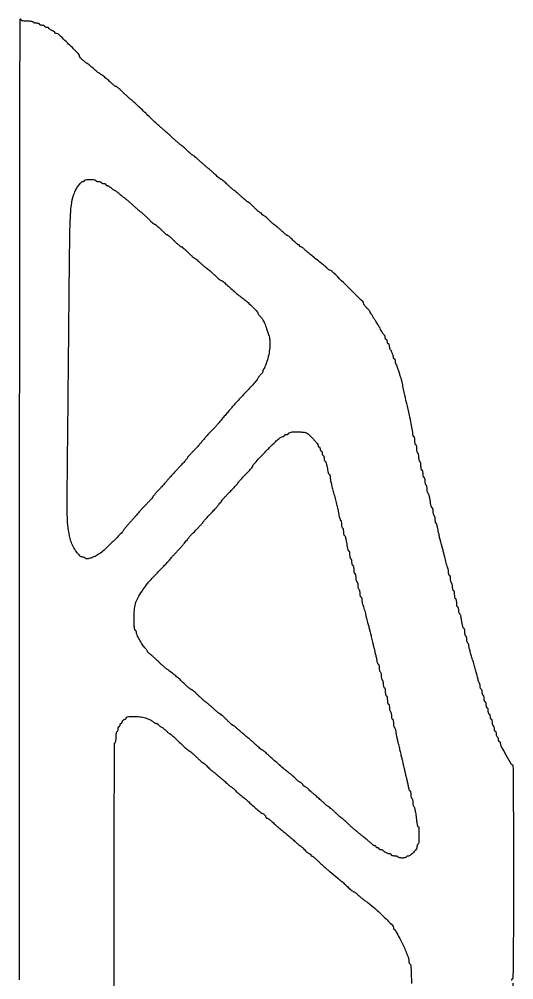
# Model space of a CAD drawing. Extents: x 0 to 485, y 28 to 1911.
# Drawn here: x 0 to 485, y 970 to 1911 of the extents above; entities that cross this region are included whole.
import ezdxf

# ---------------------------------------------------------------- set-up
doc = ezdxf.new("R2010")
doc.units = 0

msp = doc.modelspace()

# ---------------------------------------------------------------- linework, layer by layer
for points in [[(483, 969, -0.048028), (483.073693, 969.765418, -0.068025), (483.29375, 970.4125, -0.088204), (483.618118, 970.848523, -0.191087), (484, 971, 0.411208), (484.490743, 971.485727, 0.000176), (484.747608, 997.375, 0.001763), (484.942159, 1029.5652, 0.00063), (485, 1075.5, 0.000707), (484.943324, 1115.570599, 0.00118), (484.768316, 1149.303125, 0.000056), (484.535649, 1179.678149, 0.411939), (484.211287, 1180, -0.266255), (482.804192, 1180.806464, -0.003525), (477.588417, 1189.855575, -0.005742), (472.718701, 1198.678289, -0.123842), (472, 1201.535483, 0.0665), (471.925211, 1202.095318, 0.083567), (471.70625, 1202.569798, 0.099368), (471.381344, 1202.887131, 0.144882), (471, 1203, -0.186414), (470.618213, 1203.147465, -0.089706), (470.29375, 1203.570164, -0.069539), (470.073784, 1204.198222, -0.049547), (470, 1204.940983, 0.046881), (469.925923, 1205.729296, 0.046318), (469.70625, 1206.49335, 0.050262), (469.383556, 1207.123976, 0.111412), (469, 1207.5, -0.130646), (468.615492, 1207.906663, -0.045439), (468.29375, 1208.653525, -0.041396), (468.073842, 1209.57934, -0.037634), (468, 1210.559017, 0.039081), (467.92683, 1211.49372, 0.058208), (467.70625, 1212.282961, 0.076538), (467.382793, 1212.820624, 0.222681), (467, 1213, -0.222681), (466.617207, 1213.179376, -0.076538), (466.29375, 1213.717039, -0.058208), (466.07317, 1214.50628, -0.039081), (466, 1215.440983, 0.037634), (465.926158, 1216.42066, 0.041396), (465.70625, 1217.346475, 0.045439), (465.384508, 1218.093337, 0.130646), (465, 1218.5, -0.146547), (464.614422, 1218.934161, -0.040338), (464.29375, 1219.8004, -0.037109), (464.073612, 1220.887885, -0.031397), (464, 1222.059017, 0.032276), (463.9272, 1223.18562, 0.049716), (463.70625, 1224.136086, 0.064068), (463.384097, 1224.793368, 0.251914), (463, 1225, -0.226478), (462.617064, 1225.182831, -0.074992), (462.29375, 1225.734375, -0.057076), (462.073116, 1226.542644, -0.038131), (462, 1227.5, 0.038131), (461.926884, 1228.457356, 0.057076), (461.70625, 1229.265625, 0.074992), (461.382936, 1229.817169, 0.226478), (461, 1230, -0.254951), (460.615738, 1230.209557, -0.06271), (460.29375, 1230.88125, -0.048861), (460.072766, 1231.850749, -0.031626), (460, 1233, 0.031626), (459.927234, 1234.149251, 0.048861), (459.70625, 1235.11875, 0.06271), (459.384262, 1235.790443, 0.254951), (459, 1236, -0.254951), (458.615738, 1236.209557, -0.06271), (458.29375, 1236.88125, -0.048861), (458.072766, 1237.850749, -0.031626), (458, 1239, 0.031626), (457.927234, 1240.149251, 0.048861), (457.70625, 1241.11875, 0.06271), (457.384262, 1241.790443, 0.254951), (457, 1242, -0.251914), (456.615903, 1242.206632, -0.064068), (456.29375, 1242.863914, -0.049716), (456.0728, 1243.81438, -0.032276), (456, 1244.940983, 0.031397), (455.926388, 1246.112115, 0.037109), (455.70625, 1247.1996, 0.040338), (455.385578, 1248.065839, 0.146547), (455, 1248.5, -0.128561), (454.615613, 1248.903211, -0.04604), (454.29375, 1249.636189, -0.041947), (454.073871, 1250.542916, -0.038534), (454, 1251.5, 0.038534), (453.926129, 1252.457084, 0.041947), (453.70625, 1253.363811, 0.04604), (453.384387, 1254.096789, 0.128561), (453, 1254.5, -0.124636), (452.615828, 1254.896801, -0.047126), (452.29375, 1255.604567, -0.042976), (452.073923, 1256.476473, -0.040291), (452, 1257.39235, 0.029242), (451.945883, 1258.316873, 0.030628), (451.784269, 1259.214317, 0.032181), (451.548686, 1259.9659, 0.104707), (451.265597, 1260.40107, -0.110514), (450.922651, 1260.941733, -0.01039), (450.418218, 1262.442032, -0.012916), (449.894374, 1264.279393, -0.009811), (449.412193, 1266.317737, 0.012223), (448.747237, 1269.069414, 0.003243), (447.550711, 1273.425966, 0.003288), (446.124736, 1278.364433, 0.003379), (444.646596, 1283.238742, -0.004358), (443.249855, 1287.877323, -0.005864), (442.071188, 1292.1027, -0.004116), (441.156105, 1295.655693, -0.061036), (441, 1296.929725, 0.046625), (440.925927, 1297.722346, 0.046203), (440.70625, 1298.490043, 0.050164), (440.383575, 1299.123252, 0.111886), (440, 1299.5, -0.144823), (439.614552, 1299.931076, -0.04093), (439.29375, 1300.783064, -0.037579), (439.073638, 1301.85147, -0.032024), (439, 1303, 0.032024), (438.926362, 1304.14853, 0.037579), (438.70625, 1305.216936, 0.04093), (438.385448, 1306.068924, 0.144823), (438, 1306.5, -0.159713), (437.613307, 1306.95866, -0.035556), (437.29375, 1307.947275, -0.033489), (437.073414, 1309.196361, -0.026918), (437, 1310.559017, 0.024443), (436.935498, 1311.877676, 0.038897), (436.738388, 1312.989211, 0.045959), (436.453834, 1313.78073, 0.2913), (436.109406, 1314, -0.259088), (435.726897, 1314.212469, -0.037981), (435.301411, 1315.028125, -0.034922), (434.907606, 1316.159078, -0.023222), (434.609406, 1317.5, -0.000012), (434.331913, 1319.093942, -0.000007), (433.999682, 1321.002723, -0.000007), (433.667351, 1322.912384, -0.000012), (433.389512, 1324.509268, 0.020254), (433.090575, 1325.893153, 0.025189), (432.697061, 1327.149178, 0.024812), (432.271355, 1328.146058, 0.141945), (431.889512, 1328.568285, -0.156404), (431.545813, 1328.970649, -0.036797), (431.261294, 1329.820459, -0.034403), (431.065347, 1330.892817, -0.027995), (431, 1332.059017, 0.032276), (430.9272, 1333.18562, 0.049716), (430.70625, 1334.136086, 0.064068), (430.384097, 1334.793368, 0.251914), (430, 1335, -0.295869), (429.612873, 1335.251055, -0.04382), (429.29375, 1336.175, -0.037669), (429.07239, 1337.467056, -0.023598), (429, 1339, 0.023598), (428.92761, 1340.532944, 0.037669), (428.70625, 1341.825, 0.04382), (428.387127, 1342.748945, 0.295869), (428, 1343, -0.295869), (427.612873, 1343.251055, -0.04382), (427.29375, 1344.175, -0.037669), (427.07239, 1345.467056, -0.023598), (427, 1347, 0.023598), (426.92761, 1348.532944, 0.037669), (426.70625, 1349.825, 0.04382), (426.387127, 1350.748945, 0.295869), (426, 1351, -0.275259), (425.614478, 1351.229636, -0.053437), (425.29375, 1352.010789, -0.043243), (425.072564, 1353.122516, -0.027497), (425, 1354.440983, 0.026918), (424.926586, 1355.803639, 0.033489), (424.70625, 1357.052725, 0.035556), (424.386693, 1358.04134, 0.159713), (424, 1358.5, -0.159713), (423.613307, 1358.95866, -0.035556), (423.29375, 1359.947275, -0.033489), (423.073414, 1361.196361, -0.026918), (423, 1362.559017, 0.027497), (422.927436, 1363.877484, 0.043243), (422.70625, 1364.989211, 0.053437), (422.385522, 1365.770364, 0.275259), (422, 1366, -0.255639), (421.6157, 1366.210222, -0.062402), (421.29375, 1366.885236, -0.048668), (421.072759, 1367.85911, -0.031481), (421, 1369.013569, 0.025537), (420.934526, 1370.294675, 0.020909), (420.737797, 1371.651978, 0.021401), (420.450549, 1372.886858, 0.050914), (420.107392, 1373.763569, -0.042952), (419.670843, 1374.828708, -0.006437), (419.008531, 1377.046173, -0.007193), (418.296043, 1379.692644, -0.006151), (417.620037, 1382.5, 0.004525), (416.855619, 1385.720492, 0.00249), (415.865259, 1389.646875, 0.002482), (414.820936, 1393.620153, 0.003975), (413.885759, 1397, -0.00754), (412.990612, 1400.327275, -0.005149), (412.06968, 1404.132812, -0.00519), (411.257486, 1407.820998, -0.010433), (410.707809, 1410.75, 0.012186), (410.24951, 1413.145733, 0.019451), (409.729234, 1415.164062, 0.014196), (409.208389, 1416.738029, 0.315603), (408.834695, 1417, -0.299749), (408.511274, 1417.213031, -0.042003), (408.245192, 1418.010789, -0.036627), (408.060399, 1419.122233, -0.022888), (408, 1420.440983, 0.026918), (407.926586, 1421.803639, 0.033489), (407.70625, 1423.052725, 0.035556), (407.386693, 1424.04134, 0.159713), (407, 1424.5, -0.159713), (406.613307, 1424.95866, -0.035556), (406.29375, 1425.947275, -0.033489), (406.073414, 1427.196361, -0.026918), (406, 1428.559017, 0.024443), (405.935498, 1429.877676, 0.038897), (405.738388, 1430.989211, 0.045959), (405.453834, 1431.78073, 0.2913), (405.109406, 1432, -0.259088), (404.726897, 1432.212469, -0.037981), (404.301411, 1433.028125, -0.034922), (403.907606, 1434.159078, -0.023222), (403.609406, 1435.5, -0.000012), (403.331913, 1437.093942, -0.000007), (402.999682, 1439.002723, -0.000007), (402.667351, 1440.912384, -0.000012), (402.389512, 1442.509268, 0.020254), (402.090575, 1443.893153, 0.025189), (401.697061, 1445.149178, 0.024812), (401.271355, 1446.146058, 0.141945), (400.889512, 1446.568285, -0.16782), (400.544827, 1446.99047, -0.032422), (400.261294, 1447.949998, -0.031238), (400.065195, 1449.16485, -0.0244), (400, 1450.5, 0.02738), (399.926564, 1451.840047, 0.033884), (399.70625, 1453.070061, 0.036095), (399.38656, 1454.044084, 0.158284), (399, 1454.5, -0.159713), (398.613307, 1454.95866, -0.035556), (398.29375, 1455.947275, -0.033489), (398.073414, 1457.196361, -0.026918), (398, 1458.559017, 0.027497), (397.927436, 1459.877484, 0.043243), (397.70625, 1460.989211, 0.053437), (397.385522, 1461.770364, 0.275259), (397, 1462, -0.277684), (396.614308, 1462.232098, -0.052312), (396.29375, 1463.028125, -0.042582), (396.072542, 1464.158889, -0.027026), (396, 1465.5, 0.027026), (395.927458, 1466.841111, 0.042582), (395.70625, 1467.971875, 0.052312), (395.385692, 1468.767902, 0.277684), (395, 1469, -0.293924), (394.61304, 1469.248983, -0.044731), (394.29375, 1470.157664, -0.038191), (394.072405, 1471.43068, -0.023957), (394, 1472.940983, 0.023552), (393.92675, 1474.49521, 0.030444), (393.70625, 1475.90585, 0.031293), (393.387806, 1477.01959, 0.17067), (393, 1477.5, -0.158284), (392.61344, 1477.955916, -0.036095), (392.29375, 1478.929939, -0.033884), (392.073436, 1480.159953, -0.02738), (392, 1481.5, 0.02738), (391.926564, 1482.840047, 0.033884), (391.70625, 1484.070061, 0.036095), (391.38656, 1485.044084, 0.158284), (391, 1485.5, -0.17067), (390.612194, 1485.98041, -0.031293), (390.29375, 1487.09415, -0.030444), (390.07325, 1488.50479, -0.023552), (390, 1490.059017, 0.023957), (389.927595, 1491.56932, 0.038191), (389.70625, 1492.842336, 0.044731), (389.38696, 1493.751017, 0.293924), (389, 1494, -0.295869), (388.612873, 1494.251055, -0.04382), (388.29375, 1495.175, -0.037669), (388.07239, 1496.467056, -0.023598), (388, 1498, 0.023598), (387.92761, 1499.532944, 0.037669), (387.70625, 1500.825, 0.04382), (387.387127, 1501.748945, 0.295869), (387, 1502, -0.241532), (386.616422, 1502.196772, -0.068632), (386.29375, 1502.807922, -0.052675), (386.072921, 1503.696922, -0.034569), (386, 1504.750374, 0.044235), (385.72087, 1507.899311, 0.00597), (384.474244, 1514.424903, 0.005777), (382.598483, 1523.129069, 0.002608), (379.947735, 1534.5, -0.003533), (379.482402, 1536.512976, -0.001274), (378.848339, 1539.38125, -0.001264), (378.169718, 1542.526774, -0.001502), (377.545459, 1545.5, 0.000045), (376.945392, 1548.399999, 0.000044), (376.339613, 1551.325, 0.000043), (375.806943, 1553.894755, 0.000163), (375.473512, 1555.5, 0.010608), (375.175302, 1556.794943, 0.007976), (374.794557, 1558.20625, 0.008072), (374.393675, 1559.522657, 0.018342), (374.038658, 1560.5, -0.014156), (373.642163, 1561.563699, -0.00405), (373.087797, 1563.234375, -0.004073), (372.492643, 1565.130471, -0.004315), (371.940102, 1567, 0.010408), (371.38647, 1568.792553, 0.012412), (370.787876, 1570.457187, 0.011221), (370.219944, 1571.82922, 0.075357), (369.82612, 1572.45, -0.085284), (369.508294, 1572.973535, -0.031643), (369.242673, 1573.796563, -0.030245), (369.060888, 1574.74976, -0.032005), (369, 1575.7, 0.041555), (368.926688, 1576.580586, 0.061077), (368.70625, 1577.324375, 0.080277), (368.38247, 1577.829143, 0.213207), (368, 1578, -0.188692), (367.618168, 1578.149417, -0.088982), (367.29375, 1578.578565, -0.068799), (367.073739, 1579.215843, -0.048799), (367, 1579.969584, 0.066235), (366.867537, 1580.965141, 0.020615), (366.4125, 1582.406597, 0.020208), (365.765531, 1583.992166, 0.020986), (365, 1585.5, -0.020986), (364.234469, 1587.007834, -0.020208), (363.5875, 1588.593403, -0.020615), (363.132463, 1590.034859, -0.066235), (363, 1591.030416, 0.048799), (362.926261, 1591.784157, 0.068799), (362.70625, 1592.421435, 0.088982), (362.381832, 1592.850583, 0.188692), (362, 1593, -0.191087), (361.618118, 1593.151477, -0.088204), (361.29375, 1593.5875, -0.068025), (361.073693, 1594.234582, -0.048028), (361, 1595, 0.048028), (360.926307, 1595.765418, 0.068025), (360.70625, 1596.4125, 0.088204), (360.381882, 1596.848523, 0.191087), (360, 1597, -0.184457), (359.61825, 1597.145793, -0.090315), (359.29375, 1597.563021, -0.070178), (359.073823, 1598.183242, -0.050201), (359, 1598.916667, 0.036404), (358.944732, 1599.674758, 0.044078), (358.779688, 1600.368229, 0.049842), (358.538485, 1600.906393, 0.15923), (358.25, 1601.166667, -0.133826), (357.846736, 1601.495646, -0.009134), (357.0025, 1602.723958, -0.012543), (356.047052, 1604.251961, -0.009063), (355.056382, 1606, 0.008176), (353.820643, 1608.189507, 0.003299), (352.065577, 1611.138937, 0.003263), (350.134135, 1614.289929, 0.004132), (348.306382, 1617.175106, -0.004288), (346.65612, 1619.781899, -0.006435), (345.265, 1622.087294, -0.002955), (344.121582, 1624.065231, -0.13029), (344, 1624.523896, 0.167684), (343.864745, 1624.915859, 0.011866), (343.11875, 1625.822896, 0.015705), (342.149238, 1626.877422, 0.011152), (341, 1628, -0.017541), (339.851257, 1629.151134, -0.02243), (338.88125, 1630.292472, -0.021134), (338.169771, 1631.294752, -0.144761), (338, 1631.868847, 0.199402), (337.144719, 1633.928193, 0.001125), (321.871275, 1649.075898, 0.001139), (306.538236, 1664.14557, 0.19607), (304.443115, 1665, -0.159011), (304.12977, 1665.102235, -0.011627), (303.400927, 1665.660938, -0.015302), (302.55127, 1666.388102, -0.01096), (301.645148, 1667.25, 0.01197), (300.547489, 1668.289872, 0.005747), (299.092657, 1669.573437, 0.005694), (297.543222, 1670.878655, 0.008103), (296.134971, 1672, -0.003273), (290.702307, 1676.240766, -0.004836), (285.996875, 1680.038254, -0.005484), (282.143927, 1683.281309, -0.013805), (279.430664, 1685.75, 0.020481), (278.458205, 1686.611359, 0.024335), (277.47111, 1687.339062, 0.024205), (276.593384, 1687.863062, 0.123067), (276.045455, 1688, -0.094588), (275.646398, 1688.076174, -0.096788), (275.307102, 1688.29375, -0.09892), (275.079978, 1688.618426, -0.103674), (275, 1689, 0.101724), (274.921552, 1689.3816, 0.098538), (274.69852, 1689.70625, 0.09729), (274.365406, 1689.923755, 0.096416), (273.973684, 1690, -0.161137), (273.368579, 1690.200208, -0.011084), (271.926974, 1691.321875, -0.014901), (270.245916, 1692.776148, -0.010602), (268.447368, 1694.5, 0.009722), (266.65502, 1696.223972, 0.013859), (264.993015, 1697.678125, 0.009764), (263.568791, 1698.810078, 0.164466), (263.007018, 1699, -0.150748), (262.472765, 1699.16482, -0.015062), (261.378416, 1699.960393, -0.017864), (260.109472, 1701.017233, -0.013276), (258.783333, 1702.269425, 0.011903), (257.238143, 1703.736498, 0.006619), (255.289479, 1705.454, 0.006598), (253.270139, 1707.141088, 0.010604), (251.5, 1708.519425, -0.012729), (249.703043, 1709.930954, -0.007213), (247.596468, 1711.726018, -0.007197), (245.524093, 1713.597658, -0.011756), (243.828401, 1715.25, 0.013613), (242.343485, 1716.686244, 0.018308), (240.918553, 1717.898438, 0.015563), (239.687576, 1718.809542, 0.15268), (239.078401, 1719, -0.091591), (238.666715, 1719.076051, -0.09588), (238.31678, 1719.29375, -0.099487), (238.08261, 1719.618468, -0.107021), (238, 1720, 0.101258), (237.921918, 1720.381607, 0.09844), (237.699864, 1720.70625, 0.097407), (237.368229, 1720.923738, 0.096862), (236.978261, 1721, -0.168548), (236.357637, 1721.215327, -0.008174), (234.641033, 1722.615625, -0.012547), (232.637994, 1724.392738, -0.008651), (230.456522, 1726.5, 0.006326), (228.294815, 1728.607685, 0.009525), (226.353087, 1730.384375, 0.004911), (224.681348, 1731.827605, 0.177414), (224.210788, 1732, -0.164645), (223.748221, 1732.156562, -0.006869), (222.359967, 1733.248437, -0.011252), (220.738621, 1734.621584, -0.007693), (218.957325, 1736.25, 0.00708), (216.982035, 1738.060212, 0.005412), (214.772323, 1739.985938, 0.005474), (212.663285, 1741.744629, 0.012842), (211.040511, 1743, -0.015154), (209.432128, 1744.256167, -0.006621), (207.372834, 1746.014062, -0.006546), (205.233628, 1747.939822, -0.008689), (203.342029, 1749.75, 0.009821), (201.632891, 1751.378173, 0.01396), (200.046583, 1752.751563, 0.009923), (198.687566, 1753.819034, 0.162913), (198.146898, 1754, -0.155319), (197.612622, 1754.17007, -0.011349), (196.359046, 1755.101562, -0.01498), (194.895703, 1756.313514, -0.010755), (193.332476, 1757.75, 0.006427), (191.514337, 1759.44999, 0.003594), (189.261284, 1761.473548, 0.003585), (186.954034, 1763.486692, 0.00582), (184.961894, 1765.15995, -0.004921), (182.894976, 1766.889687, -0.00254), (180.341931, 1769.091849, -0.002524), (177.739195, 1771.383257, -0.003822), (175.5, 1773.405631, 0.006678), (173.531601, 1775.16312, 0.009894), (171.756168, 1776.645572, 0.005513), (170.233929, 1777.838978, 0.163407), (169.776316, 1777.995681, -0.170649), (169.330373, 1778.155442, -0.006814), (167.986308, 1779.277637, -0.011324), (166.419623, 1780.685206, -0.0077), (164.698911, 1782.353721, 0.007108), (162.916383, 1784.086277, 0.008106), (161.160685, 1785.691818, 0.007444), (159.630568, 1787.006079, 0.044555), (158.767622, 1787.603721, -0.044093), (157.832355, 1788.250172, -0.004451), (155.763481, 1789.999218, -0.005552), (153.335265, 1792.136804, -0.004394), (150.756068, 1794.5, 0.003886), (147.980903, 1797.04794, 0.003136), (144.961613, 1799.742865, 0.003169), (142.142879, 1802.195629, 0.008143), (140.065224, 1803.922518, -0.014776), (137.764423, 1805.887056, -0.003233), (133.929152, 1809.40832, -0.003364), (129.545351, 1813.541116, -0.003223), (125.154183, 1817.791501, 0.003307), (120.745717, 1822.057191, 0.003373), (116.31002, 1826.235928, 0.003275), (112.408197, 1829.814994, 0.013995), (110.007586, 1831.868983, -0.009825), (107.950342, 1833.599679, -0.005151), (105.456349, 1835.828701, -0.005121), (102.946025, 1838.166838, -0.007832), (100.82251, 1840.25, 0.011518), (98.940201, 1842.069508, 0.015986), (97.166476, 1843.604687, 0.012454), (95.642669, 1844.778934, 0.159238), (94.966134, 1845, -0.132764), (94.355334, 1845.165094, -0.024298), (93.365468, 1845.808757, -0.024608), (92.251578, 1846.699147, -0.020182), (91.15121, 1847.753216, 0.020915), (88.684904, 1850.108831, 0.009869), (85.319448, 1852.948612, 0.009804), (81.701971, 1855.765093, 0.014462), (78.410436, 1858.080392, -0.016476), (77.266495, 1858.891956, -0.006728), (75.764357, 1860.066079, -0.006648), (74.182931, 1861.3718, -0.008441), (72.759814, 1862.620904, 0.009569), (71.2584, 1863.932747, 0.005756), (69.430063, 1865.433963, 0.005763), (67.577173, 1866.885186, 0.010019), (66.002104, 1868.040512, -0.018458), (63.242138, 1870.137507, -0.02715), (60.995369, 1872.192863, -0.028015), (59.403978, 1874.008916, -0.167425), (59, 1875.181542, 0.199327), (58.202867, 1877.101658, 0.002444), (48.471212, 1886.707951, 0.002496), (38.658003, 1896.205186, 0.193369), (36.679671, 1897, -0.05034), (36.03694, 1897.064874, -0.070312), (35.493403, 1897.258112, -0.090441), (35.127798, 1897.54325, -0.184046), (35, 1897.87868, 0.208074), (34.819057, 1898.29466, 0.033695), (34.11875, 1898.864273, 0.032352), (33.148944, 1899.459931, 0.023358), (32, 1900, -0.023358), (30.851056, 1900.540069, -0.032352), (29.88125, 1901.135727, -0.033695), (29.180943, 1901.70534, -0.208074), (29, 1902.12132, 0.211547), (28.85117, 1902.457343, 0.080913), (28.4125, 1902.741888, 0.061586), (27.765706, 1902.93556, 0.042005), (27, 1903, -0.048028), (26.234582, 1903.073693, -0.068025), (25.5875, 1903.29375, -0.088204), (25.151477, 1903.618118, -0.191087), (25, 1904, 0.226478), (24.817169, 1904.382936, 0.074992), (24.265625, 1904.70625, 0.057076), (23.457356, 1904.926884, 0.038131), (22.5, 1905, -0.038131), (21.542644, 1905.073116, -0.057076), (20.734375, 1905.29375, -0.074992), (20.182831, 1905.617064, -0.226478), (20, 1906, 0.254951), (19.790443, 1906.384262, 0.06271), (19.11875, 1906.70625, 0.048861), (18.149251, 1906.927234, 0.031626), (17, 1907, -0.031626), (15.850749, 1907.072766, -0.048861), (14.88125, 1907.29375, -0.06271), (14.209557, 1907.615738, -0.254951), (14, 1908, 0.339565), (13.696775, 1908.395008, 0.024068), (12.25, 1908.708333, 0.025878), (10.316313, 1908.928566, 0.015416), (8, 1909, -0.015416), (5.683687, 1909.071434, -0.025878), (3.75, 1909.291667, -0.024068), (2.303225, 1909.604992, -0.339565), (2, 1910, 0.099038), (1.923658, 1910.381638, 0.097945), (1.70625, 1910.70625, 0.097945), (1.381638, 1910.923658, 0.099038), (1, 1911, 0.4139), (0.501058, 1910.501593, 0.000002), (0.250266, 1675.425652, 0.000197), (0.057093, 1386.338018, 0.000069), (0, 969.702607)], [(93.057377, 866.140275, -0.000279), (93, 969, -0.000279), (93.057377, 1071.859725, -0.000794), (93.251073, 1143.5, -0.000036), (93.504228, 1201.506423, -0.412915), (94, 1202, 0.332234), (94.391033, 1202.292067, 0.026982), (94.70625, 1203.615625, 0.027868), (94.927854, 1205.39166, 0.017105), (95, 1207.5, -0.017105), (95.072146, 1209.60834, -0.027868), (95.29375, 1211.384375, -0.026982), (95.608967, 1212.707933, -0.332234), (96, 1213, 0.226478), (96.382936, 1213.182831, 0.074992), (96.70625, 1213.734375, 0.057076), (96.926884, 1214.542644, 0.038131), (97, 1215.5, -0.038131), (97.073116, 1216.457356, -0.057076), (97.29375, 1217.265625, -0.074992), (97.617064, 1217.817169, -0.226478), (98, 1218, 0.148195), (98.381354, 1218.115568, 0.098894), (98.70625, 1218.440625, 0.082425), (98.925306, 1218.926543, 0.064853), (99, 1219.5, -0.064853), (99.074694, 1220.073457, -0.082425), (99.29375, 1220.559375, -0.098894), (99.618646, 1220.884432, -0.148195), (100, 1221, 0.156778), (100.381399, 1221.122603, 0.097394), (100.70625, 1221.468126, 0.079473), (100.925538, 1221.984222, 0.060868), (101, 1222.59362, -0.114309), (101.150168, 1223.241886, -0.075597), (101.5875, 1223.872748, -0.069688), (102.235545, 1224.391003, -0.070024), (103, 1224.710251, 0.035643), (103.765617, 1224.96996, 0.047439), (104.4125, 1225.317579, 0.056078), (104.861364, 1225.695609, 0.192012), (105, 1226.043307, -0.376887), (106.253141, 1227.46965, -0.029167), (111.753359, 1227.859618, -0.033732), (118.169696, 1227.50652, -0.044116), (123.912108, 1226.279031, -0.018825), (126.169929, 1225.489466, -0.019537), (128.333637, 1224.541006, -0.019666), (130.134378, 1223.576995, -0.075678), (131.117295, 1222.779031, 0.044457), (131.856697, 1222.098274, 0.038627), (132.739117, 1221.52259, 0.040514), (133.625522, 1221.126899, 0.084921), (134.367295, 1221, -0.046078), (134.992223, 1220.942287, -0.066017), (135.520393, 1220.769585, -0.086084), (135.876922, 1220.515266, -0.197365), (136, 1220.215608, 0.196026), (136.164519, 1219.812095, 0.023031), (136.889203, 1219.136365, 0.024823), (137.867639, 1218.385171, 0.017893), (139.027075, 1217.643078, -0.019388), (140.362387, 1216.782778, -0.011717), (141.878017, 1215.667136, -0.01173), (143.333495, 1214.486695, -0.020129), (144.481621, 1213.42747, 0.011103), (145.453736, 1212.497596, 0.015481), (146.366422, 1211.713069, 0.011837), (147.149654, 1211.110957, 0.159257), (147.489178, 1211, -0.183454), (148.148051, 1210.749835, -0.002881), (151.193662, 1208.015978, -0.005545), (155.313912, 1204.190156, -0.001645), (161.529502, 1198.25, 0.009155), (163.28528, 1196.621769, 0.0131), (164.90515, 1195.248437, 0.008966), (166.291367, 1194.174612, 0.161676), (166.817257, 1194, -0.173193), (167.36521, 1193.804327, -0.005299), (169.238426, 1192.2375, -0.009861), (171.417931, 1190.299209, -0.006594), (173.837989, 1188, 0.005021), (176.2432, 1185.700458, 0.007706), (178.37636, 1183.7625, 0.003316), (180.222104, 1182.158485, 0.179081), (180.650409, 1182, -0.174022), (181.056353, 1181.854302, -0.007044), (182.26522, 1180.829302, -0.011612), (183.673717, 1179.541704, -0.007891), (185.218613, 1178.014646, 0.007229), (186.815102, 1176.432407, 0.008373), (188.381509, 1174.97399, 0.007597), (189.744439, 1173.783968, 0.04813), (190.500015, 1173.25993, -0.042298), (192.351868, 1172.007227, -0.005399), (196.062328, 1168.944263, -0.006784), (200.051882, 1165.484078, -0.009239), (203.547848, 1162.25, 0.007791), (204.886153, 1161.004739, 0.011402), (206.105305, 1159.954688, 0.006983), (207.149648, 1159.120059, 0.166586), (207.5, 1159, -0.169481), (207.847996, 1158.878554, -0.007289), (208.865592, 1158.045312, -0.01175), (210.052738, 1156.995257, -0.008033), (211.353079, 1155.75, 0.009935), (212.853841, 1154.32372, 0.006312), (214.654692, 1152.720313, 0.006339), (216.462694, 1151.190755, 0.01167), (217.977648, 1150, -0.009577), (219.526304, 1148.793207, -0.004746), (221.446729, 1147.20625, -0.004708), (223.407568, 1145.522502, -0.006879), (225.099662, 1144, 0.005627), (229.783159, 1139.764657, 0.00952), (233.812425, 1136.336972, 0.009907), (237.083939, 1133.766087, 0.053528), (239.020747, 1132.607003, -0.057756), (239.804861, 1132.128727, -0.041275), (240.56065, 1131.43083, -0.041793), (241.178471, 1130.633397, -0.067174), (241.545385, 1129.857003, 0.042237), (241.838934, 1129.146419, 0.051723), (242.232239, 1128.545495, 0.060398), (242.660485, 1128.132508, 0.163076), (243.055957, 1128, -0.146913), (244.080983, 1127.692177, -0.021048), (245.877037, 1126.394804, -0.016776), (248.357662, 1124.300295, -0.00525), (251.934192, 1121, 0.006521), (253.592596, 1119.477472, 0.004488), (255.509644, 1117.79375, 0.004525), (257.38378, 1116.20664, 0.009199), (258.890621, 1115, -0.007634), (262.406567, 1112.202546, -0.005016), (266.37184, 1108.880366, -0.004972), (270.067597, 1105.656188, -0.013069), (272.632728, 1103.25, 0.012709), (273.550111, 1102.388218, 0.017234), (274.423667, 1101.660938, 0.014232), (275.175672, 1101.111083, 0.151874), (275.532946, 1101, -0.177864), (275.916914, 1100.85895, -0.00655), (277.102483, 1099.825, -0.011212), (278.48211, 1098.532729, -0.007563), (280, 1097, 0.01301), (281.550663, 1095.467921, 0.017724), (283.031039, 1094.175, 0.01468), (284.308348, 1093.19771, 0.157214), (284.921599, 1093, -0.091591), (285.333285, 1092.923949, -0.09588), (285.68322, 1092.70625, -0.099487), (285.91739, 1092.381532, -0.107021), (286, 1092, 0.101258), (286.078082, 1091.618393, 0.09844), (286.300136, 1091.29375, 0.097407), (286.631771, 1091.076262, 0.096862), (287.021739, 1091, -0.165491), (287.640659, 1090.789381, -0.008582), (289.310453, 1089.457813, -0.012846), (291.260163, 1087.761413, -0.008914), (293.378324, 1085.75, 0.007447), (295.846755, 1083.392152, 0.004324), (298.877249, 1080.630873, 0.004321), (301.963512, 1077.914932, 0.007265), (304.606585, 1075.695526, -0.000943), (312.403047, 1069.315116, -0.005361), (316.50864, 1065.867869, -0.00913), (319.48813, 1063.215207, -0.007278), (322.606361, 1060.25, 0.011333), (324.346381, 1058.622033, 0.015688), (325.98347, 1057.248437, 0.012196), (327.388013, 1056.197583, 0.155727), (328.007018, 1056, -0.142669), (328.599549, 1055.827415, -0.016932), (329.741003, 1055.045312, -0.019125), (331.059568, 1053.994614, -0.014601), (332.421929, 1052.75, 0.017282), (334.144908, 1051.192793, 0.00653), (336.654689, 1049.132812, 0.006459), (339.44546, 1046.961026, 0.007829), (342.119678, 1045, -0.028126), (348.912162, 1039.581923, -0.011437), (357.549532, 1031.496235, -0.005035), (366.013828, 1023.032516, -0.196305), (367, 1020.617479, 0.05126), (367.063617, 1019.998582, 0.071195), (367.252919, 1019.475135, 0.091253), (367.532362, 1019.123257, 0.181358), (367.861001, 1019, -0.278099), (368.692888, 1018.498522, -0.001581), (373.113381, 1010.062267, -0.006667), (377.079596, 1002.179363, -0.0239), (379.300195, 997, 0.0069), (379.721992, 995.91587, 0.005055), (380.218708, 994.724298, 0.005108), (380.712116, 993.605266, 0.011273), (381.116671, 992.763569, -0.043657), (381.455697, 991.922888, -0.022088), (381.740522, 990.81619, -0.021757), (381.935532, 989.6394, -0.030188), (382, 988.572586, 0.03306), (382.064833, 987.593123, 0.038335), (382.258483, 986.679307, 0.041867), (382.540948, 985.94919, 0.142043), (382.879943, 985.5742, -0.241254), (383.924995, 983.845567, -0.006915), (384.426172, 974.980026, -0.014521), (384.546964, 966.099274, -0.034211)], [(484.747608, 940.625, 0.000176), (484.490743, 966.514273, 0.411208)]]:
    msp.add_lwpolyline(points, format="xyb")
for points in [[(75, 1753, 0.222681), (75.179376, 1752.617207, 0.076538), (75.717039, 1752.29375, 0.058208), (76.50628, 1752.07317, 0.039081), (77.440983, 1752, -0.037634), (78.42066, 1751.926158, -0.041396), (79.346475, 1751.70625, -0.045439), (80.093337, 1751.384508, -0.130646), (80.5, 1751, 0.111412), (80.876024, 1750.616444, 0.050262), (81.50665, 1750.29375, 0.046318), (82.270704, 1750.074077, 0.046881), (83.059017, 1750, -0.049547), (83.801778, 1749.926216, -0.069539), (84.429836, 1749.70625, -0.089706), (84.852535, 1749.381787, -0.186414), (85, 1749, 0.124164), (85.096215, 1748.618522, 0.100671), (85.367188, 1748.293391, 0.090501), (85.772496, 1748.074685, 0.078495), (86.25, 1747.998779, -0.11317), (86.91151, 1747.846429, -0.022469), (87.986315, 1747.2639, -0.022734), (89.201467, 1746.455451, -0.019441), (90.405539, 1745.498779, 0.01258), (91.576648, 1744.541797, 0.016637), (92.692284, 1743.734016, 0.014047), (93.649444, 1743.1268, 0.135122), (94.110085, 1743, -0.137912), (94.550573, 1742.876147, -0.018519), (95.36107, 1742.339062, -0.02024), (96.293147, 1741.611586, -0.015773), (97.246751, 1740.75, 0.01354), (98.371531, 1739.724596, 0.006816), (99.842558, 1738.489324, 0.006763), (101.398823, 1737.252948, 0.009967), (102.80087, 1736.213657, -0.01628), (104.40823, 1734.990436, -0.005334), (106.696554, 1733.087381, -0.005307), (109.19345, 1730.919346, -0.005974), (111.546045, 1728.781625, 0.004448), (113.824996, 1726.698084, 0.004693), (116.100658, 1724.69268, 0.004494), (118.093788, 1723.000281, 0.021113), (119.287381, 1722.087673, -0.026368), (120.466609, 1721.166263, -0.00571), (122.398616, 1719.446237, -0.005941), (124.591163, 1717.400718, -0.005651), (126.771739, 1715.269705, 0.008057), (128.857814, 1713.250578, 0.011797), (130.762689, 1711.547976, 0.007309), (132.396058, 1710.196666, 0.170771), (132.955084, 1710, -0.166636), (133.513554, 1709.808562, -0.007649), (135.106816, 1708.53125, -0.012025), (136.967002, 1706.915724, -0.008268), (139, 1705, 0.006703), (141.020565, 1703.084013, 0.010003), (142.842188, 1701.46875, 0.005447), (144.40722, 1700.165115, 0.172592), (144.871311, 1700, -0.175599), (145.345569, 1699.828143, -0.003938), (147.221897, 1698.2375, -0.008404), (149.396877, 1696.29942, -0.005528), (151.836965, 1694, 0.007399), (154.295006, 1691.700972, 0.010904), (156.525889, 1689.7625, 0.006423), (158.43848, 1688.213561, 0.168539), (159.054048, 1688, -0.169587), (159.657645, 1687.789214, -0.007777), (161.368458, 1686.384375, -0.012206), (163.364326, 1684.60731, -0.00838), (165.543478, 1682.5, 0.00649), (167.706569, 1680.392345, 0.009746), (169.652606, 1678.615625, 0.005128), (171.327134, 1677.175732, 0.176795), (171.808593, 1677, -0.163298), (172.282248, 1676.841068, -0.007087), (173.681288, 1675.751563, -0.01143), (175.315943, 1674.378388, -0.00784), (177.109308, 1672.75, 0.006453), (179.091854, 1670.939772, 0.004967), (181.300115, 1669.014062, 0.005024), (183.400584, 1667.254989, 0.011927), (185.006741, 1666, -0.014563), (186.596713, 1664.744106, -0.006309), (188.641046, 1662.985938, -0.006236), (190.769794, 1661.060191, -0.008235), (192.657971, 1659.25, 0.011365), (194.377497, 1657.622024, 0.015756), (195.995693, 1656.248437, 0.012236), (197.384594, 1655.197314, 0.157116), (197.997018, 1655, -0.150038), (198.610037, 1654.811811, -0.01247), (199.979916, 1653.8325, -0.015767), (201.577866, 1652.547895, -0.011502), (203.273334, 1651.025534, 0.007039), (207.588813, 1647.080538, 0.006451), (212.139747, 1643.14031, 0.006678), (216.567811, 1639.505404, 0.010307), (220.5, 1636.495138, -0.025709), (224.391219, 1633.321528, -0.012607), (229.024306, 1628.911028, -0.006003), (233.437786, 1624.384806, -0.192522), (234, 1622.9788, 0.134837), (234.131242, 1622.50098, 0.021258), (234.669184, 1621.677437, 0.022293), (235.405827, 1620.739395, 0.017829), (236.278073, 1619.795455, -0.058903), (238.474358, 1616.988406, -0.031093), (240.536081, 1613.067454, -0.023057), (242.649294, 1607.711731, -0.009612), (245.022969, 1600.313978, -0.063676), (245.833713, 1595.417312, -0.031004), (245.674483, 1589.071602, -0.029266), (244.662105, 1582.167197, -0.030174), (242.856793, 1575.5, -0.007633), (241.899316, 1572.793506, -0.011359), (240.971995, 1570.458333, -0.006594), (240.131292, 1568.544587, -0.183382), (239.75, 1568.166667, 0.137972), (239.4623, 1567.928036, 0.056323), (239.220312, 1567.476122, 0.049973), (239.055523, 1566.901386, 0.044872), (239, 1566.283962, -0.091292), (238.869398, 1565.574625, -0.040754), (238.458612, 1564.714638, -0.038556), (237.86219, 1563.850582, -0.042352), (237.156977, 1563.117295, 0.029677), (236.362922, 1562.332405, 0.017056), (235.498074, 1561.30093, 0.017), (234.697075, 1560.20153, 0.027089), (234.097721, 1559.205021, -0.045871), (232.676113, 1557.030449, -0.013443), (230.109529, 1553.968181, -0.007718), (225.870087, 1549.324134, -0.001469), (218, 1541.014827, 0.002896), (214.966884, 1537.794073, 0.003148), (212.055167, 1534.626369, 0.002958), (209.594391, 1531.88275, 0.015408), (208.294185, 1530.321353, -0.007253), (207.205728, 1528.970026, -0.003124), (205.717169, 1527.198516, -0.00309), (204.108664, 1525.33186, -0.004082), (202.618892, 1523.65232, 0.005314), (201.120595, 1521.954761, 0.003844), (199.48569, 1520.032585, 0.003882), (197.960431, 1518.182127, 0.008437), (196.824707, 1516.732942, -0.016381), (195.560324, 1515.171333, -0.004884), (193.530665, 1512.871775, -0.004893), (191.199305, 1510.332262, -0.005273), (188.87543, 1507.90199, 0.005772), (186.438792, 1505.34869, 0.004105), (183.76467, 1502.433345, 0.004144), (181.258462, 1499.608905, 0.008796), (179.37543, 1497.372792, -0.008433), (177.516807, 1495.162404, -0.004219), (175.09622, 1492.427274, -0.004187), (172.542785, 1489.637952, -0.006167), (170.25, 1487.235205, 0.003677), (168.237639, 1485.14725, 0.005771), (166.542188, 1483.320241, 0.001889), (165.106809, 1481.72516, 0.184287), (165, 1481.445211, -0.173379), (164.726282, 1480.679577, -0.006359), (162.711029, 1478.284108, -0.009304), (159.924242, 1475.174687, -0.003726), (156, 1471.019266, 0.003978), (153.591074, 1468.465853, 0.002723), (150.895085, 1465.530322, 0.002745), (148.328186, 1462.673257, 0.005555), (146.34497, 1460.390759, -0.004552), (144.355903, 1458.092227, -0.002192), (141.766958, 1455.180786, -0.002173), (139.040449, 1452.168024, -0.003113), (136.59497, 1449.522553, 0.005873), (134.450872, 1447.177266, 0.008853), (132.643523, 1445.079484, 0.004407), (131.169787, 1443.274255, 0.170584), (131, 1442.791072, -0.179704), (130.821067, 1442.309293, -0.004007), (129.164062, 1440.417129, -0.00855), (127.145248, 1438.225381, -0.005615), (124.75, 1435.768422, 0.004448), (122.192488, 1433.157246, 0.004419), (119.676196, 1430.495334, 0.004335), (117.517088, 1428.129655, 0.01718), (116.254072, 1426.620221, -0.010614), (115.056363, 1425.15004, -0.003245), (113.184514, 1422.978159, -0.003247), (111.056413, 1420.572819, -0.003545), (108.95837, 1418.265384, 0.006554), (106.900993, 1415.975137, 0.006466), (104.89491, 1413.621499, 0.006373), (103.191289, 1411.515514, 0.024582), (102.216488, 1410.145066, -0.051494), (99.110493, 1406.240782, -0.006055), (91.229959, 1398.385755, -0.006839), (83.16824, 1390.754268, -0.038182), (78.5, 1387.071115, -0.033107), (74.335433, 1384.656301, -0.039943), (70.136533, 1382.981947, -0.042956), (66.584566, 1382.210995, -0.23237), (64.76997, 1382.83003, 0.049632), (64.223176, 1383.27785, 0.037937), (63.548451, 1383.656321, 0.03892), (62.854767, 1383.915491, 0.070053), (62.254545, 1384, -0.197693), (59.619561, 1385.084207, -0.038305), (56.179749, 1389.057799, -0.038914), (52.963332, 1394.197649, -0.046017), (50.787475, 1399.5, -0.035003), (48.400825, 1409.811254, -0.029851), (47.310874, 1420.921244, -0.011317), (47.030374, 1439.046909, -0.00091), (47.459165, 1486.797932, 0.000156), (47.80172, 1519.461253, 0.000079), (48.213292, 1560.553143, 0.000079), (48.624529, 1602.951697, 0.000118), (48.969289, 1640, -0.00084), (49.579212, 1696.737185, -0.009554), (50.286097, 1719.144795, -0.024692), (51.55993, 1731.838454, -0.063979), (54.07173, 1740.667338, -0.029873), (56.089201, 1744.691824, -0.03045), (58.560378, 1748.420421, -0.02799), (60.998947, 1751.303038, -0.206015), (62.618689, 1752, 0.070706), (63.146585, 1752.075026, 0.08628), (63.59424, 1752.29375, 0.100238), (63.893525, 1752.618661, 0.136987), (64, 1753, -0.332234), (64.292067, 1753.391033, -0.026982), (65.615625, 1753.70625, -0.027868), (67.39166, 1753.927854, -0.017105), (69.5, 1754, -0.017105), (71.60834, 1753.927854, -0.027868), (73.384375, 1753.70625, -0.026982), (74.707933, 1753.391033, -0.332234)], [(287.379605, 1500.663873, -0.012561), (289.532337, 1498.400175, -0.01711), (291.349009, 1496.247458, -0.014013), (292.72494, 1494.394411, -0.153866), (293, 1493.521739, 0.063882), (293.074638, 1492.939937, 0.081731), (293.29375, 1492.447011, 0.098577), (293.618638, 1492.117213, 0.150209), (294, 1492, -0.191087), (294.381882, 1491.848523, -0.088204), (294.70625, 1491.4125, -0.068025), (294.926307, 1490.765418, -0.048028), (295, 1490, 0.048028), (295.073693, 1489.234582, 0.068025), (295.29375, 1488.5875, 0.088204), (295.618118, 1488.151477, 0.191087), (296, 1488, -0.186414), (296.381787, 1487.852535, -0.089706), (296.70625, 1487.429836, -0.069539), (296.926216, 1486.801778, -0.049547), (297, 1486.059017, 0.046881), (297.074077, 1485.270704, 0.046318), (297.29375, 1484.50665, 0.050262), (297.616444, 1483.876024, 0.111412), (298, 1483.5, -0.130646), (298.384508, 1483.093337, -0.045439), (298.70625, 1482.346475, -0.041396), (298.926158, 1481.42066, -0.037634), (299, 1480.440983, 0.034529), (299.064642, 1479.506032, 0.052624), (299.26041, 1478.717039, 0.068555), (299.546451, 1478.174587, 0.24171), (299.886501, 1478, -0.297765), (300.505722, 1477.595357, -0.034096), (301.097531, 1475.948619, -0.021749), (301.761757, 1473.154014, -0.004661), (302.656861, 1468.25, 0.025034), (302.936938, 1467.004972, 0.03726), (303.315351, 1465.954688, 0.041763), (303.729389, 1465.203561, 0.250963), (304.109406, 1465, -0.28271), (304.454163, 1464.788134, -0.049414), (304.74225, 1464.045312, -0.040924), (304.943543, 1462.995375, -0.025899), (305.013147, 1461.75, 0.047916), (305.209119, 1459.792953, 0.006067), (306.085147, 1455.635938, 0.007073), (307.257845, 1450.715671, 0.005825), (308.644048, 1445.5, -0.004175), (310.107904, 1440.064476, -0.003905), (311.514789, 1434.482812, -0.003889), (312.686523, 1429.508139, -0.013314), (313.336534, 1426.25, 0.011574), (313.805836, 1423.854226, 0.018504), (314.328909, 1421.835938, 0.012961), (314.847507, 1420.252537, 0.317123), (315.205634, 1420, -0.30593), (315.51389, 1419.791915, -0.039111), (315.766655, 1418.989211, -0.034969), (315.942556, 1417.87783, -0.021769), (316, 1416.559017, 0.026918), (316.073414, 1415.196361, 0.033489), (316.29375, 1413.947275, 0.035556), (316.613307, 1412.95866, 0.159713), (317, 1412.5, -0.159713), (317.386693, 1412.04134, -0.035556), (317.70625, 1411.052725, -0.033489), (317.926586, 1409.803639, -0.026918), (318, 1408.440983, 0.024443), (318.064502, 1407.122324, 0.038897), (318.261612, 1406.010789, 0.045959), (318.546166, 1405.21927, 0.2913), (318.890594, 1405, -0.312634), (319.505045, 1404.574185, -0.029707), (320.073937, 1402.731029, -0.018941), (320.720982, 1399.573161, -0.003562), (321.643406, 1393.75, 0.021941), (321.925484, 1392.31315, 0.033494), (322.306509, 1391.101562, 0.03574), (322.723709, 1390.222465, 0.270375), (323.105035, 1390, -0.290646), (323.451105, 1389.78027, -0.046266), (323.737104, 1388.989211, -0.039073), (323.935177, 1387.877668, -0.024564), (324, 1386.559017, 0.026918), (324.073414, 1385.196361, 0.033489), (324.29375, 1383.947275, 0.035556), (324.613307, 1382.95866, 0.159713), (325, 1382.5, -0.146547), (325.385578, 1382.065839, -0.040338), (325.70625, 1381.1996, -0.037109), (325.926388, 1380.112115, -0.031397), (326, 1378.940983, 0.032276), (326.0728, 1377.81438, 0.049716), (326.29375, 1376.863914, 0.064068), (326.615903, 1376.206632, 0.251914), (327, 1376, -0.295869), (327.387127, 1375.748945, -0.04382), (327.70625, 1374.825, -0.037669), (327.92761, 1373.532944, -0.023598), (328, 1372, 0.023598), (328.07239, 1370.467056, 0.037669), (328.29375, 1369.175, 0.04382), (328.612873, 1368.251055, 0.295869), (329, 1368, -0.295869), (329.387127, 1367.748945, -0.04382), (329.70625, 1366.825, -0.037669), (329.92761, 1365.532944, -0.023598), (330, 1364, 0.023598), (330.07239, 1362.467056, 0.037669), (330.29375, 1361.175, 0.04382), (330.612873, 1360.251055, 0.295869), (331, 1360, -0.275259), (331.385522, 1359.770364, -0.053437), (331.70625, 1358.989211, -0.043243), (331.927436, 1357.877484, -0.027497), (332, 1356.559017, 0.026918), (332.073414, 1355.196361, 0.033489), (332.29375, 1353.947275, 0.035556), (332.613307, 1352.95866, 0.159713), (333, 1352.5, -0.159713), (333.386693, 1352.04134, -0.035556), (333.70625, 1351.052725, -0.033489), (333.926586, 1349.803639, -0.026918), (334, 1348.440983, 0.027497), (334.072564, 1347.122516, 0.043243), (334.29375, 1346.010789, 0.053437), (334.614478, 1345.229636, 0.275259), (335, 1345, -0.255639), (335.3843, 1344.789778, -0.062402), (335.70625, 1344.114764, -0.048668), (335.927241, 1343.14089, -0.031481), (336, 1341.986431, 0.025956), (336.066551, 1340.705323, 0.021234), (336.266502, 1339.348022, 0.02174), (336.558478, 1338.113264, 0.051494), (336.907242, 1337.236431, -0.042554), (337.353143, 1336.17113, -0.006389), (338.035578, 1333.953827, -0.007137), (338.772362, 1331.307355, -0.006106), (339.474386, 1328.5, 0.002002), (340.183185, 1325.563325, 0.001803), (340.940249, 1322.528125, 0.001806), (341.638652, 1319.811748, 0.005714), (342.133633, 1318, -0.004015), (343.217923, 1314.083656, -0.004154), (344.22656, 1310.194585, -0.003619), (345.282076, 1305.847765, -0.001975), (346.517454, 1300.5, 0.001313), (347.200149, 1297.526774, 0.001105), (347.938442, 1294.38125, 0.001115), (348.625118, 1291.51295, 0.003091), (349.124961, 1289.5, -0.00563), (349.554601, 1287.731428, -0.003887), (350.002806, 1285.720312, -0.00392), (350.403589, 1283.779761, -0.008008), (350.681662, 1282.25, 0.025103), (350.952232, 1281.00496, 0.037452), (351.322636, 1279.954688, 0.042116), (351.730921, 1279.203953, 0.252284), (352.109406, 1279, -0.2913), (352.453834, 1278.78073, -0.045959), (352.738388, 1277.989211, -0.038897), (352.935498, 1276.877676, -0.024443), (353, 1275.559017, 0.026918), (353.073414, 1274.196361, 0.033489), (353.29375, 1272.947275, 0.035556), (353.613307, 1271.95866, 0.159713), (354, 1271.5, -0.158284), (354.38656, 1271.044084, -0.036095), (354.70625, 1270.070061, -0.033884), (354.926564, 1268.840047, -0.02738), (355, 1267.5, 0.02738), (355.073436, 1266.159953, 0.033884), (355.29375, 1264.929939, 0.036095), (355.61344, 1263.955916, 0.158284), (356, 1263.5, -0.159713), (356.386693, 1263.04134, -0.035556), (356.70625, 1262.052725, -0.033489), (356.926586, 1260.803639, -0.026918), (357, 1259.440983, 0.027497), (357.072564, 1258.122516, 0.043243), (357.29375, 1257.010789, 0.053437), (357.614478, 1256.229636, 0.275259), (358, 1256, -0.295869), (358.387127, 1255.748945, -0.04382), (358.70625, 1254.825, -0.037669), (358.92761, 1253.532944, -0.023598), (359, 1252, 0.023598), (359.07239, 1250.467056, 0.037669), (359.29375, 1249.175, 0.04382), (359.612873, 1248.251055, 0.295869), (360, 1248, -0.295869), (360.387127, 1247.748945, -0.04382), (360.70625, 1246.825, -0.037669), (360.92761, 1245.532944, -0.023598), (361, 1244, 0.023598), (361.07239, 1242.467056, 0.037669), (361.29375, 1241.175, 0.04382), (361.612873, 1240.251055, 0.295869), (362, 1240, -0.275259), (362.385522, 1239.770364, -0.053437), (362.70625, 1238.989211, -0.043243), (362.927436, 1237.877484, -0.027497), (363, 1236.559017, 0.026918), (363.073414, 1235.196361, 0.033489), (363.29375, 1233.947275, 0.035556), (363.613307, 1232.95866, 0.159713), (364, 1232.5, -0.159713), (364.386693, 1232.04134, -0.035556), (364.70625, 1231.052725, -0.033489), (364.926586, 1229.803639, -0.026918), (365, 1228.440983, 0.027497), (365.072564, 1227.122516, 0.043243), (365.29375, 1226.010789, 0.053437), (365.614478, 1225.229636, 0.275259), (366, 1225, -0.295869), (366.387127, 1224.748945, -0.04382), (366.70625, 1223.825, -0.037669), (366.92761, 1222.532944, -0.023598), (367, 1221, 0.021194), (367.065013, 1219.466898, 0.03411), (367.264171, 1218.175, 0.037616), (367.550042, 1217.238753, 0.309132), (367.899306, 1217, -0.289206), (368.278593, 1216.760592, -0.031067), (368.684636, 1215.751563, -0.030587), (369.048839, 1214.378692, -0.01961), (369.309912, 1212.75, 0.010315), (369.580798, 1210.832742, 0.006235), (369.976667, 1208.573437, 0.006244), (370.426018, 1206.338504, 0.010897), (370.861719, 1204.5, -0.002685), (371.342121, 1202.611636, -0.001323), (371.933563, 1200.20625, -0.001313), (372.534344, 1197.706098, -0.001916), (373.049416, 1195.5, 0.001012), (373.551999, 1193.329661, 0.000757), (374.114138, 1190.940625, 0.000765), (374.650338, 1188.69255, 0.001751), (375.063051, 1187, -0.002483), (375.501887, 1185.188807, -0.000779), (376.14144, 1182.471875, -0.000778), (376.845948, 1179.436677, -0.000861), (377.517454, 1176.5, 0.001313), (378.200149, 1173.526774, 0.001105), (378.938442, 1170.38125, 0.001115), (379.625118, 1167.51295, 0.003091), (380.124961, 1165.5, -0.00563), (380.554601, 1163.731428, -0.003887), (381.002806, 1161.720312, -0.00392), (381.403589, 1159.779761, -0.008008), (381.681662, 1158.25, 0.025103), (381.952232, 1157.00496, 0.037452), (382.322636, 1155.954688, 0.042116), (382.730921, 1155.203953, 0.252284), (383.109406, 1155, -0.2913), (383.453834, 1154.78073, -0.045959), (383.738388, 1153.989211, -0.038897), (383.935498, 1152.877676, -0.024443), (384, 1151.559017, 0.026918), (384.073414, 1150.196361, 0.033489), (384.29375, 1148.947275, 0.035556), (384.613307, 1147.95866, 0.159713), (385, 1147.5, -0.158284), (385.38656, 1147.044084, -0.036095), (385.70625, 1146.070061, -0.033884), (385.926564, 1144.840047, -0.02738), (386, 1143.5, 0.024531), (386.065556, 1142.164636, 0.03136), (386.26272, 1140.949116, 0.032593), (386.547842, 1139.988991, 0.167385), (386.894367, 1139.565285, -0.193207), (387.578438, 1138.637845, -0.016121), (388.247599, 1135.66725, -0.015774), (388.926568, 1131.399768, -0.005575), (389.637462, 1125.25, 0.016059), (389.912937, 1123.237732, 0.025557), (390.290794, 1121.542187, 0.023038), (390.709112, 1120.264663, 0.311608), (391.09255, 1120, -0.408821), (391.930215, 1119.177646, -0.005934), (391.980469, 1111.539154, -0.006766), (391.837564, 1103.946731, -0.251317), (391, 1102.5, 0.115555), (390.616268, 1102.117597, 0.049372), (390.29375, 1101.463975, 0.045296), (390.074034, 1100.66756, 0.044694), (390, 1099.840983, -0.158833), (389.297643, 1097.685772, -0.03157), (386.673081, 1094.526351, -0.031004), (383.684997, 1091.728668, -0.174364), (381.659017, 1091, 0.058185), (381.023726, 1090.92582, 0.050362), (380.38915, 1090.70625, 0.052965), (379.849304, 1090.382954, 0.09322), (379.5, 1090, -0.158284), (379.044084, 1089.61344, -0.036095), (378.070061, 1089.29375, -0.033884), (376.840047, 1089.073436, -0.02738), (375.5, 1089, -0.02738), (374.159953, 1089.073436, -0.033884), (372.929939, 1089.29375, -0.036095), (371.955916, 1089.61344, -0.158284), (371.5, 1090, 0.146547), (371.065839, 1090.385578, 0.040338), (370.1996, 1090.70625, 0.037109), (369.112115, 1090.926388, 0.031397), (367.940983, 1091, -0.032276), (366.81438, 1091.0728, -0.049716), (365.863914, 1091.29375, -0.064068), (365.206632, 1091.615903, -0.251914), (365, 1092, 0.129178), (364.899802, 1092.381357, 0.100706), (364.617938, 1092.70625, 0.08893), (364.196298, 1092.924725, 0.07531), (363.699365, 1093, -0.08668), (362.031837, 1093.291272, -0.026575), (359.667192, 1094.288226, -0.020084), (357.456765, 1095.473759, -0.262796), (357.007802, 1096.25, 0.235061), (356.860952, 1096.537567, 0.069969), (356.414792, 1096.779687, 0.053772), (355.766546, 1096.945248, 0.035668), (355, 1097, -0.048028), (354.234582, 1097.073693, -0.068025), (353.5875, 1097.29375, -0.088204), (353.151477, 1097.618118, -0.191087), (353, 1098, 0.148195), (352.884432, 1098.381354, 0.098894), (352.559375, 1098.70625, 0.082425), (352.073457, 1098.925306, 0.064853), (351.5, 1099, -0.064853), (350.926543, 1099.074694, -0.082425), (350.440625, 1099.29375, -0.098894), (350.115568, 1099.618646, -0.148195), (350, 1100, 0.106313), (349.917947, 1100.381541, 0.099376), (349.685268, 1100.70625, 0.096076), (349.337584, 1100.923923, 0.09221), (348.928571, 1101, -0.085708), (348.424285, 1101.087083, -0.034595), (347.781859, 1101.367188, -0.032958), (347.116541, 1101.771639, -0.035804), (346.529429, 1102.25, 0.0094), (345.803727, 1102.907934, 0.002421), (344.607416, 1103.942072, 0.002463), (343.231111, 1105.108509, 0.002504), (341.850857, 1106.254925, -0.00037), (340.385275, 1107.461683, -0.000266), (338.749939, 1108.811712, -0.000269), (337.194892, 1110.098261, -0.00058), (336, 1111.090262, 0.003986), (334.83675, 1112.042687, 0.002165), (333.392972, 1113.195423, 0.002157), (331.914042, 1114.355433, 0.003415), (330.635651, 1115.335337, -0.016618), (329.179898, 1116.513483, -0.004953), (327.037055, 1118.406318, -0.004962), (324.671094, 1120.581268, -0.005346), (322.40739, 1122.75, 0.004494), (320.314216, 1124.762203, 0.00696), (318.467511, 1126.457813, 0.002719), (316.86447, 1127.873492, 0.181446), (316.527337, 1128, -0.176887), (316.187223, 1128.12421, -0.002557), (314.522138, 1129.542187, -0.006674), (312.603943, 1131.237793, -0.004309), (310.425923, 1133.25, 0.005615), (308.165032, 1135.327847, 0.006745), (305.990666, 1137.229209, 0.005853), (304.121851, 1138.782068, 0.044122), (303.170325, 1139.423903, -0.035959), (302.319951, 1139.977557, -0.009576), (301.049853, 1140.980013, -0.009659), (299.645983, 1142.178494, -0.009819), (298.29726, 1143.423903, 0.006728), (296.805897, 1144.818203, 0.003753), (294.954627, 1146.477646, 0.003743), (293.056709, 1148.128265, 0.006062), (291.415548, 1149.5, -0.005577), (289.756866, 1150.883653, -0.003278), (287.802621, 1152.573438, -0.003278), (285.871007, 1154.288423, -0.005585), (284.282439, 1155.75, 0.009319), (282.908727, 1156.995083, 0.013256), (281.639271, 1158.045312, 0.009237), (280.553673, 1158.864076, 0.158229), (280.13491, 1159, -0.162551), (279.780095, 1159.118482, -0.027061), (279.221756, 1159.5875, -0.027243), (278.602728, 1160.234197, -0.02114), (278, 1161, 0.024702), (277.388505, 1161.76566, 0.030445), (276.743234, 1162.4125, 0.031553), (276.150732, 1162.874869, 0.151025), (275.745907, 1163, -0.156877), (275.273106, 1163.152086, -0.012499), (274.211688, 1163.954688, -0.015965), (272.975571, 1165.005091, -0.011542), (271.664094, 1166.25, 0.00934), (270.174694, 1167.676323, 0.005975), (268.394335, 1169.279687, 0.006003), (266.611686, 1170.809389, 0.011148), (265.123844, 1172, -0.004361), (263.660761, 1173.138569, -0.002702), (261.961373, 1174.5, -0.00271), (260.297913, 1175.862468, -0.004882), (258.951318, 1177, -0.001198), (253.716169, 1181.532612, -0.002143), (249.438267, 1185.28675, -0.002579), (245.874904, 1188.473911, -0.004065), (242.852926, 1191.25, 0.00817), (241.262888, 1192.686769, 0.011838), (239.809034, 1193.898438, 0.007566), (238.565404, 1194.855641, 0.161597), (238.130404, 1195, -0.16921), (237.681669, 1195.156337, -0.005015), (236.10877, 1196.429625, -0.009488), (234.277847, 1198.001835, -0.006343), (232.240206, 1199.866809, 0.004782), (229.987823, 1201.941287, 0.003742), (227.505054, 1204.15093, 0.003783), (225.163112, 1206.172902, 0.009236), (223.399921, 1207.616809, -0.004365), (221.797738, 1208.902997, -0.003004), (220.003417, 1210.387438, -0.003028), (218.293842, 1211.836859, -0.006166), (216.971993, 1213, 0.004375), (214.035518, 1215.602628, 0.010511), (211.803751, 1217.46504, 0.008029), (210.085158, 1218.794306, 0.161967), (209.46683, 1219, -0.184805), (209.133586, 1219.127526, -0.00253), (207.4908, 1220.615625, -0.006741), (205.601472, 1222.391929, -0.004335), (203.456522, 1224.5, 0.006142), (201.296065, 1226.608021, 0.009265), (199.35822, 1228.385644, 0.004685), (197.688889, 1229.83331, 0.176577), (197.228261, 1230.004319, -0.163323), (196.768124, 1230.161782, -0.00557), (195.245177, 1231.355128, -0.00995), (193.468726, 1232.838356, -0.006721), (191.5, 1234.596751, 0.005066), (189.329814, 1236.548031, 0.003994), (186.942257, 1238.617767, 0.004038), (184.693365, 1240.504886, 0.00997), (183.005555, 1241.842432, -0.013962), (181.331021, 1243.191356, -0.005687), (179.126671, 1245.114652, -0.005622), (176.802751, 1247.236724, -0.00714), (174.707936, 1249.25, 0.009436), (172.796969, 1251.069777, 0.013492), (171.029546, 1252.604687, 0.00935), (169.515676, 1253.802638, 0.164132), (168.930642, 1254, -0.166221), (168.335478, 1254.20348, -0.007877), (166.661661, 1255.542187, -0.012225), (164.707232, 1257.238515, -0.008426), (162.574365, 1259.25, 0.00573), (158.575577, 1263.062161, 0.011476), (155.314241, 1265.963802, 0.009831), (151.616007, 1268.981979, 0.003166), (146.017571, 1273.313478, -0.008445), (143.621923, 1275.207753, -0.005701), (140.951161, 1277.445209, -0.005743), (138.417563, 1279.668392, -0.011369), (136.46895, 1281.5, 0.006715), (134.678728, 1283.214386, 0.005002), (132.659463, 1285.059375, 0.005057), (130.720282, 1286.76089, 0.011432), (129.210454, 1288, -0.013571), (127.986975, 1289.012894, -0.018905), (126.953223, 1289.988481, -0.015589), (126.168703, 1290.838485, -0.177381), (126.009074, 1291.258658, 0.141883), (125.874516, 1291.703326, 0.012116), (125.194853, 1292.696875, 0.015262), (124.303977, 1293.85738, 0.011228), (123.25, 1295.089365, -0.038879), (120.681782, 1298.450771, -0.018512), (117.892103, 1303.129207, -0.015123), (115.539926, 1307.754977, -0.110456), (115.000229, 1310.166667, 0.065017), (114.91314, 1310.832857, 0.064091), (114.65781, 1311.457836, 0.06972), (114.280423, 1311.949072, 0.114182), (113.834868, 1312.221711, -0.272394), (113.291749, 1312.844511, -0.019358), (112.941884, 1315.214444, -0.018868), (112.701282, 1318.639874, -0.006682), (112.60774, 1323.555044, -0.021162), (112.9178, 1332.010671, -0.050997), (114.042855, 1338.16277, -0.053512), (116.350862, 1343.782372, -0.025398), (120.429279, 1350.473289, -0.005862), (124.211472, 1355.885737, -0.020361), (126.836322, 1359.251413, -0.015053), (130.085239, 1362.858708, -0.002146), (137, 1370.024516, 0.002887), (140.796997, 1373.971042, 0.003387), (144.349467, 1377.757371, 0.002985), (147.309852, 1380.994341, 0.020831), (148.679037, 1382.642609, -0.016535), (149.904617, 1384.144051, -0.004158), (152.001328, 1386.50607, -0.00424), (154.444975, 1389.167521, -0.004263), (156.929037, 1391.782308, 0.007176), (159.255306, 1394.259747, 0.010618), (161.216655, 1396.503448, 0.006107), (162.788774, 1398.428168, 0.169776), (163, 1399.032308, -0.102445), (163.076461, 1399.40157, -0.098684), (163.29375, 1399.715741, -0.097107), (163.618312, 1399.926244, -0.095733), (164, 1400, 0.100685), (164.381615, 1400.077633, 0.098317), (164.70625, 1400.298488, 0.097548), (164.923717, 1400.628311, 0.097415), (165, 1401.016129, -0.177432), (165.234948, 1401.657362, -0.004905), (167.203125, 1403.936895, -0.009519), (169.625882, 1406.584532, -0.006321), (172.5, 1409.532258, 0.004516), (175.375204, 1412.459878, 0.00699), (177.799465, 1415.044708, 0.002746), (179.823627, 1417.288952, 0.181034), (180.008817, 1417.766129, -0.177992), (180.1931, 1418.249393, -0.002323), (182.362454, 1420.716597, -0.006356), (184.945269, 1423.553191, -0.004087), (188.008817, 1426.779733, 0.005467), (191.071352, 1430.023081, 0.008321), (193.65259, 1432.912311, 0.003861), (195.773237, 1435.405677, 0.176054), (196, 1436.029733, -0.102166), (196.076451, 1436.399981, -0.098628), (196.29375, 1436.714984, -0.097178), (196.618316, 1436.926038, -0.095997), (197, 1437, 0.104683), (197.381561, 1437.080771, 0.099103), (197.70625, 1437.310018, 0.09652), (197.923863, 1437.652519, 0.093666), (198, 1438.05538, -0.169576), (198.223878, 1438.696509, -0.008098), (199.689063, 1440.478631, -0.0125), (201.546936, 1442.557587, -0.008605), (203.75, 1444.822723, 0.007105), (206.313938, 1447.443131, 0.0043), (209.278154, 1450.614203, 0.004307), (212.167493, 1453.813852, 0.007554), (214.494779, 1456.517343, -0.00676), (216.753177, 1459.149255, -0.004448), (219.419188, 1462.118836, -0.004476), (222.065444, 1464.962635, -0.008612), (224.244779, 1467.185076, 0.010415), (226.066445, 1469.056227, 0.014716), (227.603154, 1470.802195, 0.01079), (228.791467, 1472.299868, 0.163727), (229, 1472.919629, -0.179216), (229.480866, 1474.218121, -0.00589), (233.193202, 1478.441293, -0.008928), (238.320277, 1483.936568, -0.003473), (245.598818, 1491.359877, -0.003975), (251.304756, 1497.008478, -0.0208), (254.59481, 1499.957575, -0.037712), (256.838223, 1501.538336, -0.135427), (258.511431, 1502, 0.065375), (259.080499, 1502.074725, 0.082791), (259.562733, 1502.29375, 0.099053), (259.8853, 1502.61865, 0.147131), (260, 1503, -0.191087), (260.151477, 1503.381882, -0.088204), (260.5875, 1503.70625, -0.068025), (261.234582, 1503.926307, -0.048028), (262, 1504, 0.044568), (262.765584, 1504.068376, 0.064411), (263.4125, 1504.273319, 0.084287), (263.849874, 1504.574873, 0.20245), (264, 1504.930449, -0.313684), (264.629014, 1505.834418, -0.052346), (266.793999, 1506.388033, -0.034671), (270.218684, 1506.650319, -0.012331), (275.129605, 1506.564189, -0.01624), (279.386892, 1506.245683, -0.085637), (281.630892, 1505.605245, -0.073923), (283.678, 1504.215402, -0.010344)]]:
    msp.add_lwpolyline(points, format="xyb", close=True)

doc.saveas('drawing.dxf')
